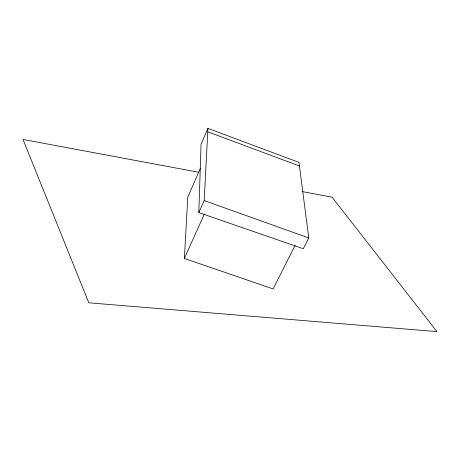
<?xml version="1.0" encoding="UTF-8"?>
<svg xmlns="http://www.w3.org/2000/svg" width="460" height="460" viewBox="0 0 460 460"><rect width="100%" height="100%" fill="white"/><g stroke="black" fill="none" stroke-linecap="round" stroke-linejoin="round"><path stroke-width="0.69" d="M198.829 212.6L204.2 200.577L207.937 128.38L298.948 162.38L308.786 237.952L303.284 248.728L198.829 212.6L201.049 144.313L207.937 128.38M295.142 245.295L273.09 288.914L184.368 258.468L187.789 197.162L200.347 168.44M184.368 258.468L204.407 213.929M198.662 172.247L23 139.46L88.809 302.789L437 331.62L331.999 197.139L302.369 191.607M204.2 200.577L308.786 237.952M207.88 131.842L299.609 166.043"/></g></svg>
